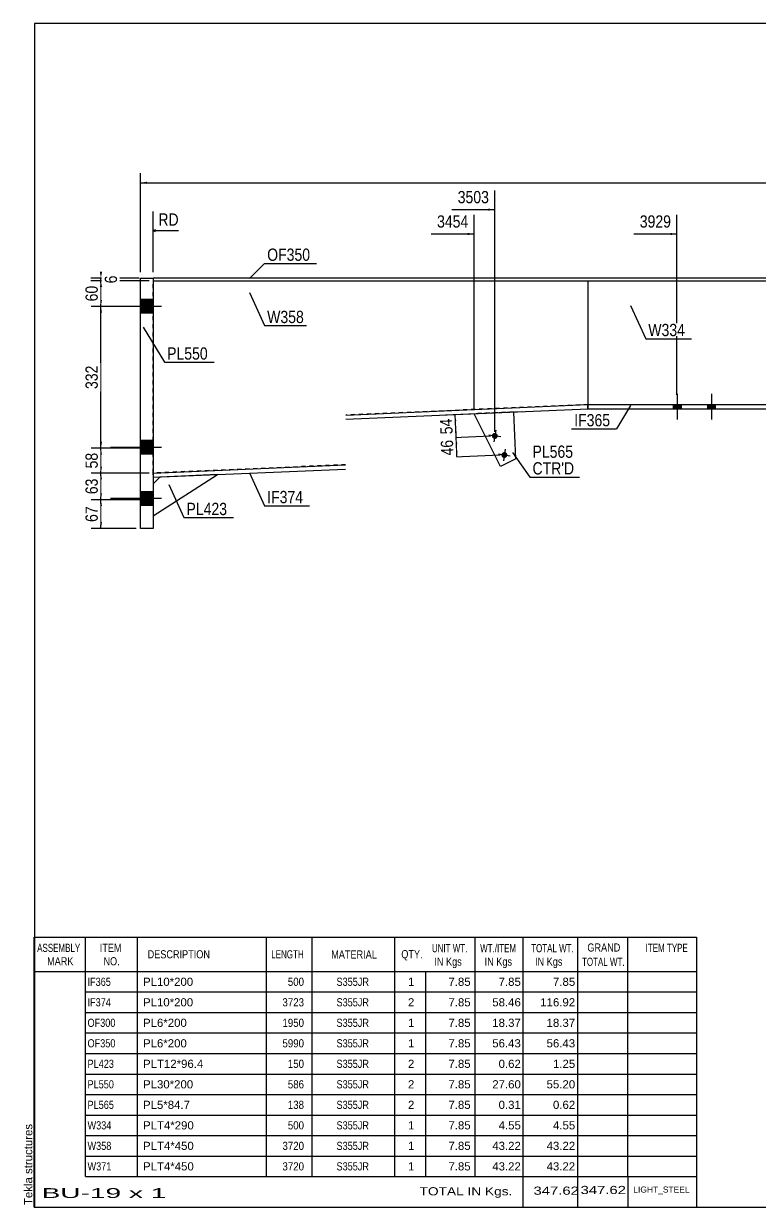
# Model space of a CAD drawing. Header units: millimetres. Extents: x -30 to 372, y -194 to 83.
# Drawn here: x -30.3 to 142, y -194.4 to 82.7 of the extents above; entities that cross this region are included whole.
import ezdxf

# ---------------------------------------------------------------- set-up
doc = ezdxf.new("R2010")
doc.units = ezdxf.units.MM
doc.linetypes.add('DXK_LINE_DOT1', pattern=[1.8814, 0.9407, -0.9407])
doc.styles.add('Arial', font='ARIAL.TTF', dxfattribs={"height": 0.2})
doc.styles.add('Arial Narrow', font='ARIALN.TTF', dxfattribs={"height": 0.2})

# ---------------------------------------------------------------- blocks, each defined once
blk = doc.blocks.new('Unknown-627318015-1211')
at = {"color": 5, "linetype": 'Continuous'}
for p, q in [((372.18, 82.67), (-27.82, 82.67)), ((-27.82, 82.67), (-27.82, -194.33)), ((372.18, -194.33), (372.18, 82.67)), ((-27.82, -194.33), (372.18, -194.33))]:
    blk.add_line(p, q, dxfattribs=at)
at = {"color": 174, "linetype": 'Continuous', "style": 'Arial'}
blk.add_text('Tekla structures', height=1.9102, rotation=90, dxfattribs=at).set_placement((-28.32, -193.83))
blk = doc.blocks.new('Part-627318015-1492 - 1232')
at = {"color": 2, "linetype": 'Continuous'}
for p, q in [((45.09, -8.93), (101.66, -6.5)), ((45.09, -9.93), (101.71, -7.5)), ((101.71, -7.5), (101.66, -6.5)), ((0, -22.5), (44.99, -20.57)), ((0.04, -23.5), (44.99, -21.57)), ((0.04, -23.5), (0, -22.5))]:
    blk.add_line(p, q, dxfattribs=at)
blk = doc.blocks.new('Bolt-627318015-1236 - 1232')
at = {"linetype": 'Continuous'}
blk.add_hatch(color=3, dxfattribs=at).paths.add_polyline_path([(82.84, -18.41, -1), (81.46, -18.19, -1)])
at = {"color": 3, "linetype": 'Continuous'}
for p, q in [((83.53, -18.52), (80.77, -18.08)), ((82.37, -16.92), (81.93, -19.68))]:
    blk.add_line(p, q, dxfattribs=at)
blk = doc.blocks.new('Bolt-627318015-1237 - 1232')
at = {"linetype": 'Continuous'}
blk.add_hatch(color=3, dxfattribs=at).paths.add_polyline_path([(80.6, -13.94, -1), (79.22, -13.72, -1)])
at = {"color": 3, "linetype": 'Continuous'}
for p, q in [((81.3, -14.05), (78.53, -13.61)), ((80.13, -12.44), (79.69, -15.21))]:
    blk.add_line(p, q, dxfattribs=at)
blk = doc.blocks.new('Bolt-627318015-1240 - 1232')
at = {"linetype": 'Continuous'}
for points in [[(-3, 18.1), (-3, 14.9), (0, 14.9), (0, 18.1)], [(-3, 18.1), (-3, 14.9), (0, 14.9), (0, 18.1)], [(-3, -14.9), (-3, -18.1), (0, -18.1), (0, -14.9)], [(-3, -14.9), (-3, -18.1), (0, -18.1), (0, -14.9)], [(-3, -26.9), (-3, -30.1), (0, -30.1), (0, -26.9)], [(-3, -26.9), (-3, -30.1), (0, -30.1), (0, -26.9)]]:
    blk.add_hatch(color=3, dxfattribs=at).paths.add_polyline_path(points)
at = {"color": 3, "linetype": 'Continuous'}
for p, q in [((0, 18.1), (-3, 18.1)), ((0, 18.1), (-3, 18.1)), ((1.9, 16.5), (-10, 16.5)), ((1.9, 16.5), (-10, 16.5)), ((0, 14.9), (-3, 14.9)), ((0, 14.9), (-3, 14.9)), ((1.9, -16.5), (-10, -16.5)), ((1.9, -16.5), (-10, -16.5)), ((0, -14.9), (-3, -14.9)), ((0, -14.9), (-3, -14.9)), ((0, -18.1), (-3, -18.1)), ((0, -18.1), (-3, -18.1)), ((0, -26.9), (-3, -26.9)), ((0, -26.9), (-3, -26.9)), ((1.9, -28.5), (-10, -28.5)), ((1.9, -28.5), (-10, -28.5)), ((0, -30.1), (-3, -30.1)), ((0, -30.1), (-3, -30.1))]:
    blk.add_line(p, q, dxfattribs=at)
blk = doc.blocks.new('Bolt-627318015-1315 - 1232')
at = {"linetype": 'Continuous'}
for points in [[(123.56, -6.5), (121.76, -6.5), (121.76, -7.5), (123.56, -7.5)], [(123.56, -6.5), (121.76, -6.5), (121.76, -7.5), (123.56, -7.5)], [(131.56, -6.5), (129.76, -6.5), (129.76, -7.5), (131.56, -7.5)], [(131.56, -6.5), (129.76, -6.5), (129.76, -7.5), (131.56, -7.5)]]:
    blk.add_hatch(color=3, dxfattribs=at).paths.add_polyline_path(points)
at = {"color": 3, "linetype": 'Continuous'}
for p, q in [((122.66, -9.96), (122.66, -3.96)), ((122.66, -9.96), (122.66, -3.96)), ((130.66, -9.96), (130.66, -3.96)), ((130.66, -9.96), (130.66, -3.96)), ((121.76, -7.5), (121.76, -6.5)), ((121.76, -7.5), (121.76, -6.5)), ((123.56, -7.5), (123.56, -6.5)), ((123.56, -7.5), (123.56, -6.5)), ((129.76, -7.5), (129.76, -6.5)), ((129.76, -7.5), (129.76, -6.5)), ((131.56, -7.5), (131.56, -6.5)), ((131.56, -7.5), (131.56, -6.5))]:
    blk.add_line(p, q, dxfattribs=at)
blk = doc.blocks.new('Part-627318015-1331 - 1232')
at = {"color": 7, "linetype": 'DXK_LINE_DOT1'}
for p, q in [((0, -22.5), (0, 22.5)), ((0, 22.5), (44.99, 22.5)), ((45.09, 22.5), (101.66, 22.5)), ((101.66, -6.5), (45.09, -8.93)), ((44.99, -20.57), (0, -22.5))]:
    blk.add_line(p, q, dxfattribs=at)
at = {"color": 2, "linetype": 'Continuous'}
blk.add_line((101.66, 22.5), (101.66, -6.5), dxfattribs=at)
blk = doc.blocks.new('Part-627318015-1384 - 1232')
at = {"color": 7, "linetype": 'DXK_LINE_DOT1'}
blk.add_line((84.36, -8.25), (75.09, -8.64), dxfattribs=at)
at = {"color": 2, "linetype": 'Continuous'}
for p, q in [((84.83, -19.19), (84.36, -8.25)), ((81.26, -20.98), (75.09, -8.64)), ((84.83, -19.19), (81.26, -20.98))]:
    blk.add_line(p, q, dxfattribs=at)
blk = doc.blocks.new('Part-627318015-1411 - 1232')
at = {"color": 2, "linetype": 'Continuous'}
for p, q in [((0, -32.5), (14.99, -22.86)), ((1.5, -23.44), (0, -25)), ((14.99, -22.86), (1.5, -23.44))]:
    blk.add_line(p, q, dxfattribs=at)
at = {"color": 7, "linetype": 'DXK_LINE_DOT1'}
blk.add_line((0, -25), (0, -32.5), dxfattribs=at)
blk = doc.blocks.new('Part-627318015-1433 - 1232')
at = {"color": 2, "linetype": 'Continuous'}
for p, q in [((-3, 23.1), (0, 23.1)), ((-3, -35.5), (-3, 23.1)), ((0, 23.1), (0, -35.5)), ((0, -35.5), (-3, -35.5))]:
    blk.add_line(p, q, dxfattribs=at)
blk = doc.blocks.new('Part-627318015-1487 - 1232')
at = {"color": 2, "linetype": 'Continuous'}
for p, q in [((101.66, -6.5), (101.66, -7.5)), ((101.66, -6.5), (151.66, -6.5)), ((101.66, -7.5), (151.66, -7.5)), ((151.66, -6.5), (151.66, -7.5))]:
    blk.add_line(p, q, dxfattribs=at)
blk = doc.blocks.new('Part-627318015-1580 - 1232')
at = {"color": 2, "linetype": 'Continuous'}
for p, q in [((101.66, 22.5), (101.66, -6.5)), ((151.66, 22.5), (151.66, -6.5))]:
    blk.add_line(p, q, dxfattribs=at)
at = {"color": 7, "linetype": 'DXK_LINE_DOT1'}
for p, q in [((101.66, 22.5), (151.66, 22.5)), ((101.66, -6.5), (151.66, -6.5))]:
    blk.add_line(p, q, dxfattribs=at)
blk = doc.blocks.new('Part-627318015-1585 - 1232')
at = {"color": 2, "linetype": 'Continuous'}
for p, q in [((0, 23.1), (0, 22.5)), ((44.99, 23.1), (0, 23.1)), ((0, 22.5), (44.99, 22.5)), ((208.24, 23.1), (45.09, 23.1)), ((45.09, 22.5), (208.24, 22.5)), ((238.34, 23.1), (208.34, 23.1)), ((208.34, 22.5), (238.34, 22.5)), ((238.34, 22.5), (238.34, 23.1))]:
    blk.add_line(p, q, dxfattribs=at)
blk = doc.blocks.new('StraightDimension-627318015-2701 - 1232')
at = {"linetype": 'Continuous'}
blk.add_hatch(color=7, dxfattribs=at).paths.add_polyline_path([(121.02, 33.69), (122.52, 33.44), (121.02, 33.19)])
at = {"color": 7, "linetype": 'Continuous'}
for p, q in [((122.52, -4.23), (122.52, 37.94)), ((112.46, 33.44), (122.52, 33.44))]:
    blk.add_line(p, q, dxfattribs=at)
at = {"color": 0}
blk.add_wipeout([(121.74, 34.34), (121.74, 38.54), (113.23, 38.54), (113.23, 34.34)], dxfattribs=at)
at = {"color": 3, "style": 'Arial Narrow'}
blk.add_text('3929', height=2.863, dxfattribs=at).set_placement((113.83, 34.94))
blk = doc.blocks.new('StraightDimension-627318015-2703 - 1232')
at = {"linetype": 'Continuous'}
blk.add_hatch(color=7, dxfattribs=at).paths.add_polyline_path([(73.59, 33.69), (75.09, 33.44), (73.59, 33.19)])
at = {"color": 7, "linetype": 'Continuous'}
for p, q in [((75.09, -7.64), (75.09, 37.94)), ((65.02, 33.44), (75.09, 33.44))]:
    blk.add_line(p, q, dxfattribs=at)
at = {"color": 0, "linetype": 'Continuous'}
blk.add_wipeout([(6.53, 34.79), (6.53, 38.99), (0.59, 38.99), (0.59, 34.79)], dxfattribs=at)
at = {"color": 7, "linetype": 'Continuous'}
for p, q in [((0, 24.5), (0, 38.69)), ((0.5, 34.44), (0, 34.19)), ((0.5, 33.94), (0, 34.19)), ((5.93, 34.19), (0, 34.19))]:
    blk.add_line(p, q, dxfattribs=at)
at = {"color": 3, "linetype": 'Continuous', "style": 'Arial Narrow'}
blk.add_text('RD', height=2.863, dxfattribs=at).set_placement((1.19, 35.39))
at = {"color": 0}
blk.add_wipeout([(74.31, 34.34), (74.31, 38.54), (65.8, 38.54), (65.8, 34.34)], dxfattribs=at)
at = {"color": 3, "style": 'Arial Narrow'}
blk.add_text('3454', height=2.863, dxfattribs=at).set_placement((66.4, 34.94))
blk = doc.blocks.new('StraightDimension-627318015-3357 - 1232')
at = {"linetype": 'Continuous'}
for points in [[(-12.5, -18.2), (-12.25, -16.7), (-12, -18.2)], [(-12, -21), (-12.25, -22.5), (-12.5, -21)]]:
    blk.add_hatch(color=7, dxfattribs=at).paths.add_polyline_path(points)
at = {"color": 7, "linetype": 'Continuous'}
for p, q in [((-1, -16.7), (-14.5, -16.7)), ((-12.25, -22.5), (-12.25, -16.7)), ((-1, -22.5), (-14.5, -22.5))]:
    blk.add_line(p, q, dxfattribs=at)
at = {"color": 0}
blk.add_wipeout([(-12.4, -17.17), (-16.6, -17.17), (-16.6, -22.03), (-12.4, -22.03)], dxfattribs=at)
at = {"color": 3, "style": 'Arial Narrow'}
blk.add_text('58', height=2.863, rotation=90.0002, dxfattribs=at).set_placement((-13, -21.43))
blk = doc.blocks.new('StraightDimension-627318015-1907 - 1232')
at = {"linetype": 'Continuous'}
for points in [[(70.42, -10.35), (70.6, -8.84), (70.92, -10.32)], [(71.02, -12.71), (70.83, -14.22), (70.52, -12.73)]]:
    blk.add_hatch(color=7, dxfattribs=at).paths.add_polyline_path(points)
at = {"color": 7, "linetype": 'Continuous'}
for p, q in [((86.33, -8.16), (68.35, -8.93)), ((70.83, -14.22), (70.6, -8.84)), ((78.91, -13.87), (68.58, -14.31))]:
    blk.add_line(p, q, dxfattribs=at)
at = {"color": 0}
blk.add_wipeout([(70.46, -9.11), (66.27, -9.29), (66.48, -14.14), (70.67, -13.96)], dxfattribs=at)
at = {"color": 3, "style": 'Arial Narrow'}
blk.add_text('54', height=2.863, rotation=92.4582, dxfattribs=at).set_placement((70.05, -13.39))
blk = doc.blocks.new('StraightDimension-627318015-1842 - 1232')
at = {"linetype": 'Continuous'}
for points in [[(-1.5, 45.17), (-3, 45.42), (-1.5, 45.67)], [(345.04, 45.67), (346.54, 45.42), (345.04, 45.17)]]:
    blk.add_hatch(color=7, dxfattribs=at).paths.add_polyline_path(points)
at = {"color": 7, "linetype": 'Continuous'}
for p, q in [((-3, 24.5), (-3, 47.67)), ((346.54, 24.5), (346.54, 47.67)), ((-3, 45.42), (346.54, 45.42))]:
    blk.add_line(p, q, dxfattribs=at)
at = {"color": 0}
blk.add_wipeout([(176.02, 45.57), (176.02, 49.77), (167.51, 49.77), (167.51, 45.57)], dxfattribs=at)
at = {"color": 3, "style": 'Arial Narrow'}
blk.add_text('7970', height=2.863, dxfattribs=at).set_placement((168.11, 46.17))
blk = doc.blocks.new('StraightDimension-627318015-3355 - 1232')
at = {"linetype": 'Continuous'}
for points in [[(-12.5, 21), (-12.25, 22.5), (-12, 21)], [(-12, 18), (-12.25, 16.5), (-12.5, 18)]]:
    blk.add_hatch(color=7, dxfattribs=at).paths.add_polyline_path(points)
at = {"color": 7, "linetype": 'Continuous'}
for p, q in [((-1, 22.5), (-14.5, 22.5)), ((-12.25, 16.5), (-12.25, 22.5)), ((-1, 16.5), (-14.5, 16.5))]:
    blk.add_line(p, q, dxfattribs=at)
at = {"color": 0}
blk.add_wipeout([(-12.4, 21.93), (-16.6, 21.93), (-16.6, 17.07), (-12.4, 17.07)], dxfattribs=at)
at = {"color": 3, "style": 'Arial Narrow'}
blk.add_text('60', height=2.863, rotation=90.0002, dxfattribs=at).set_placement((-13, 17.67))
blk = doc.blocks.new('StraightDimension-627318015-2702 - 1232')
at = {"linetype": 'Continuous'}
blk.add_hatch(color=7, dxfattribs=at).paths.add_polyline_path([(78.41, 39.39), (79.91, 39.14), (78.41, 38.89)])
at = {"color": 7, "linetype": 'Continuous'}
for p, q in [((79.91, -12.83), (79.91, 43.64)), ((69.85, 39.14), (79.91, 39.14))]:
    blk.add_line(p, q, dxfattribs=at)
at = {"color": 0}
blk.add_wipeout([(79.14, 40.04), (79.14, 44.24), (70.63, 44.24), (70.63, 40.04)], dxfattribs=at)
at = {"color": 3, "style": 'Arial Narrow'}
blk.add_text('3503', height=2.863, dxfattribs=at).set_placement((71.23, 40.64))
blk = doc.blocks.new('StraightDimension-627318015-3356 - 1232')
at = {"linetype": 'Continuous'}
for points in [[(-12.5, 15), (-12.25, 16.5), (-12, 15)], [(-12, -15.2), (-12.25, -16.7), (-12.5, -15.2)]]:
    blk.add_hatch(color=7, dxfattribs=at).paths.add_polyline_path(points)
at = {"color": 7, "linetype": 'Continuous'}
for p, q in [((-1, 16.5), (-14.5, 16.5)), ((-12.25, -16.7), (-12.25, 16.5)), ((-1, -16.7), (-14.5, -16.7))]:
    blk.add_line(p, q, dxfattribs=at)
at = {"color": 0}
blk.add_wipeout([(-12.4, 3.24), (-16.6, 3.24), (-16.6, -3.44), (-12.4, -3.44)], dxfattribs=at)
at = {"color": 3, "style": 'Arial Narrow'}
blk.add_text('332', height=2.863, rotation=90.0002, dxfattribs=at).set_placement((-13, -2.84))
blk = doc.blocks.new('StraightDimension-627318015-1932 - 1232')
at = {"linetype": 'Continuous'}
for points in [[(70.65, -15.73), (70.83, -14.22), (71.15, -15.71)], [(71.21, -17.27), (71.03, -18.78), (70.71, -17.29)]]:
    blk.add_hatch(color=7, dxfattribs=at).paths.add_polyline_path(points)
at = {"color": 7, "linetype": 'Continuous'}
for p, q in [((78.91, -13.87), (68.58, -14.31)), ((71.03, -18.78), (70.83, -14.22)), ((81.15, -18.34), (68.78, -18.87))]:
    blk.add_line(p, q, dxfattribs=at)
at = {"color": 0}
blk.add_wipeout([(70.68, -14.08), (66.48, -14.26), (66.69, -19.11), (70.88, -18.93)], dxfattribs=at)
at = {"color": 3, "style": 'Arial Narrow'}
blk.add_text('46', height=2.863, rotation=92.4582, dxfattribs=at).set_placement((70.26, -18.36))
blk = doc.blocks.new('StraightDimension-627318015-3354 - 1232')
at = {"linetype": 'Continuous'}
for points in [[(-12, 24.6), (-12.25, 23.1), (-12.5, 24.6)], [(-12.5, 21), (-12.25, 22.5), (-12, 21)]]:
    blk.add_hatch(color=7, dxfattribs=at).paths.add_polyline_path(points)
at = {"color": 7, "linetype": 'Continuous'}
for p, q in [((-3.32, 23.1), (-14.65, 23.1)), ((-1, 22.5), (-14.65, 22.5)), ((-12.25, 22.5), (-12.25, 23.1))]:
    blk.add_line(p, q, dxfattribs=at)
at = {"color": 0}
blk.add_wipeout([(-7.9, 24.31), (-12.1, 24.31), (-12.1, 21.29), (-7.9, 21.29)], dxfattribs=at)
at = {"color": 3, "style": 'Arial Narrow'}
blk.add_text('6', height=2.86, rotation=90.0002, dxfattribs=at).set_placement((-8.5, 21.89))
blk = doc.blocks.new('StraightDimension-627318015-3358 - 1232')
at = {"linetype": 'Continuous'}
for points in [[(-12.5, -24), (-12.25, -22.5), (-12, -24)], [(-12, -27.26), (-12.25, -28.76), (-12.5, -27.26)]]:
    blk.add_hatch(color=7, dxfattribs=at).paths.add_polyline_path(points)
at = {"color": 7, "linetype": 'Continuous'}
for p, q in [((-1, -22.5), (-14.5, -22.5)), ((-12.25, -28.76), (-12.25, -22.5)), ((-1, -28.76), (-14.5, -28.76))]:
    blk.add_line(p, q, dxfattribs=at)
at = {"color": 0}
blk.add_wipeout([(-12.4, -23.2), (-16.6, -23.2), (-16.6, -28.06), (-12.4, -28.06)], dxfattribs=at)
at = {"color": 3, "style": 'Arial Narrow'}
blk.add_text('63', height=2.863, rotation=90.0002, dxfattribs=at).set_placement((-13, -27.46))
blk = doc.blocks.new('StraightDimension-627318015-3359 - 1232')
at = {"linetype": 'Continuous'}
for points in [[(-12.5, -30.26), (-12.25, -28.76), (-12, -30.26)], [(-12, -34), (-12.25, -35.5), (-12.5, -34)]]:
    blk.add_hatch(color=7, dxfattribs=at).paths.add_polyline_path(points)
at = {"color": 7, "linetype": 'Continuous'}
for p, q in [((-1, -28.76), (-14.5, -28.76)), ((-12.25, -35.5), (-12.25, -28.76)), ((-4, -35.5), (-14.5, -35.5))]:
    blk.add_line(p, q, dxfattribs=at)
at = {"color": 0}
blk.add_wipeout([(-12.4, -29.7), (-16.6, -29.7), (-16.6, -34.56), (-12.4, -34.56)], dxfattribs=at)
at = {"color": 3, "style": 'Arial Narrow'}
blk.add_text('67', height=2.863, rotation=90.0002, dxfattribs=at).set_placement((-13, -33.96))
blk = doc.blocks.new('CBS_BOM-627318015-3421')
at = {"color": 7, "linetype": 'Continuous'}
for p, q in [((-27.85, -139.16), (-27.85, -131.16)), ((-27.85, -131.17), (127.07, -131.17)), ((-15.85, -139.16), (-15.85, -131.16)), ((-3.66, -139.16), (-3.66, -131.16)), ((26.51, -139.16), (26.51, -131.16)), ((37.19, -139.16), (37.19, -131.16)), ((56.5, -139.16), (56.5, -131.16)), ((75.3, -139.16), (75.3, -131.16)), ((86.52, -139.16), (86.52, -131.16)), ((99.3, -139.16), (99.3, -131.16)), ((111.05, -139.16), (111.05, -131.16)), ((127.07, -131.17), (127.07, -139.16)), ((-27.85, -139.16), (127.07, -139.16)), ((-27.85, -143.96), (-27.85, -139.16)), ((-15.85, -143.96), (-15.85, -139.16)), ((-3.66, -143.96), (-3.66, -139.16)), ((26.51, -143.96), (26.51, -139.16)), ((37.19, -143.96), (37.19, -139.16)), ((56.5, -143.96), (56.5, -139.16)), ((63.77, -143.96), (63.77, -139.16)), ((75.3, -143.96), (75.3, -139.16)), ((86.52, -143.96), (86.52, -139.16)), ((99.3, -143.96), (99.3, -139.16)), ((111.07, -143.96), (111.07, -139.16)), ((127.07, -139.17), (127.07, -143.96)), ((-27.85, -148.76), (-27.85, -143.96)), ((-15.85, -143.96), (127.07, -143.96)), ((-15.85, -148.76), (-15.85, -143.96)), ((-3.66, -148.76), (-3.66, -143.96)), ((26.51, -148.76), (26.51, -143.96)), ((37.19, -148.76), (37.19, -143.96)), ((56.5, -148.76), (56.5, -143.96)), ((63.77, -148.76), (63.77, -143.96)), ((75.3, -148.76), (75.3, -143.96)), ((86.52, -148.76), (86.52, -143.96)), ((99.3, -148.76), (99.3, -143.96)), ((111.07, -148.76), (111.07, -143.96)), ((127.07, -143.97), (127.07, -148.76)), ((-27.85, -153.56), (-27.85, -148.76)), ((-15.85, -148.76), (127.07, -148.76)), ((-15.85, -153.56), (-15.85, -148.76)), ((-3.66, -153.56), (-3.66, -148.76)), ((26.51, -153.56), (26.51, -148.76)), ((37.19, -153.56), (37.19, -148.76)), ((56.5, -153.56), (56.5, -148.76)), ((63.77, -153.56), (63.77, -148.76)), ((75.3, -153.56), (75.3, -148.76)), ((86.52, -153.56), (86.52, -148.76)), ((99.3, -153.56), (99.3, -148.76)), ((111.07, -153.56), (111.07, -148.76)), ((127.07, -148.77), (127.07, -153.56)), ((-27.85, -158.36), (-27.85, -153.56)), ((-15.85, -153.56), (127.07, -153.56)), ((-15.85, -158.36), (-15.85, -153.56)), ((-3.66, -158.36), (-3.66, -153.56)), ((26.51, -158.36), (26.51, -153.56)), ((37.19, -158.36), (37.19, -153.56)), ((56.5, -158.36), (56.5, -153.56)), ((63.77, -158.36), (63.77, -153.56)), ((75.3, -158.36), (75.3, -153.56)), ((86.52, -158.36), (86.52, -153.56)), ((99.3, -158.36), (99.3, -153.56)), ((111.07, -158.36), (111.07, -153.56)), ((127.07, -153.57), (127.07, -158.36)), ((-27.85, -163.16), (-27.85, -158.36)), ((-15.85, -158.36), (127.07, -158.36)), ((-15.85, -163.16), (-15.85, -158.36)), ((-3.66, -163.16), (-3.66, -158.36)), ((26.51, -163.16), (26.51, -158.36)), ((37.19, -163.16), (37.19, -158.36)), ((56.5, -163.16), (56.5, -158.36)), ((63.77, -163.16), (63.77, -158.36)), ((75.3, -163.16), (75.3, -158.36)), ((86.52, -163.16), (86.52, -158.36)), ((99.3, -163.16), (99.3, -158.36)), ((111.07, -163.16), (111.07, -158.36)), ((127.07, -158.37), (127.07, -163.16)), ((-27.85, -167.96), (-27.85, -163.16)), ((-15.85, -163.16), (127.07, -163.16)), ((-15.85, -167.96), (-15.85, -163.16)), ((-3.66, -167.96), (-3.66, -163.16)), ((26.51, -167.96), (26.51, -163.16)), ((37.19, -167.96), (37.19, -163.16)), ((56.5, -167.96), (56.5, -163.16)), ((63.77, -167.96), (63.77, -163.16)), ((75.3, -167.96), (75.3, -163.16)), ((86.52, -167.96), (86.52, -163.16)), ((99.3, -167.96), (99.3, -163.16)), ((111.07, -167.96), (111.07, -163.16)), ((127.07, -163.17), (127.07, -167.96)), ((-27.85, -172.76), (-27.85, -167.96)), ((-15.85, -167.96), (127.07, -167.96)), ((-15.85, -172.76), (-15.85, -167.96)), ((-3.66, -172.76), (-3.66, -167.96)), ((26.51, -172.76), (26.51, -167.96)), ((37.19, -172.76), (37.19, -167.96)), ((56.5, -172.76), (56.5, -167.96)), ((63.77, -172.76), (63.77, -167.96)), ((75.3, -172.76), (75.3, -167.96)), ((86.52, -172.76), (86.52, -167.96)), ((99.3, -172.76), (99.3, -167.96)), ((111.07, -172.76), (111.07, -167.96)), ((127.07, -167.97), (127.07, -172.76)), ((-27.85, -177.56), (-27.85, -172.76)), ((-15.85, -172.76), (127.07, -172.76)), ((-15.85, -177.56), (-15.85, -172.76)), ((-3.66, -177.56), (-3.66, -172.76)), ((26.51, -177.56), (26.51, -172.76)), ((37.19, -177.56), (37.19, -172.76)), ((56.5, -177.56), (56.5, -172.76)), ((63.77, -177.56), (63.77, -172.76)), ((75.3, -177.56), (75.3, -172.76)), ((86.52, -177.56), (86.52, -172.76)), ((99.3, -177.56), (99.3, -172.76)), ((111.07, -177.56), (111.07, -172.76)), ((127.07, -172.77), (127.07, -177.56)), ((-27.85, -182.36), (-27.85, -177.56)), ((-15.85, -177.56), (127.07, -177.56)), ((-15.85, -182.36), (-15.85, -177.56)), ((-3.66, -182.36), (-3.66, -177.56)), ((26.51, -182.36), (26.51, -177.56)), ((37.19, -182.36), (37.19, -177.56)), ((56.5, -182.36), (56.5, -177.56)), ((63.77, -182.36), (63.77, -177.56)), ((75.3, -182.36), (75.3, -177.56)), ((86.52, -182.36), (86.52, -177.56)), ((99.3, -182.36), (99.3, -177.56)), ((111.07, -182.36), (111.07, -177.56)), ((127.07, -177.57), (127.07, -182.36)), ((-27.85, -187.16), (-27.85, -182.36)), ((-15.85, -182.36), (127.07, -182.36)), ((-15.85, -187.16), (-15.85, -182.36)), ((-3.66, -187.16), (-3.66, -182.36)), ((26.51, -187.16), (26.51, -182.36)), ((37.19, -187.16), (37.19, -182.36)), ((56.5, -187.16), (56.5, -182.36)), ((63.77, -187.16), (63.77, -182.36)), ((75.3, -187.16), (75.3, -182.36)), ((86.52, -187.16), (86.52, -182.36)), ((99.3, -187.16), (99.3, -182.36)), ((111.07, -187.16), (111.07, -182.36)), ((127.07, -182.37), (127.07, -187.16)), ((-27.85, -194.36), (-27.85, -187.18)), ((-15.85, -187.16), (127.07, -187.16)), ((86.52, -194.36), (86.52, -187.18)), ((99.3, -194.36), (99.3, -187.18)), ((111.11, -194.36), (111.11, -187.18)), ((127.07, -187.17), (127.07, -194.36)), ((-27.85, -194.36), (127.07, -194.36))]:
    blk.add_line(p, q, dxfattribs=at)
at = {"color": 3, "linetype": 'Continuous', "style": 'Arial'}
for s, height, width, p in [('ASSEMBLY', 1.91, 0.7, (-27.17, -134.59)), ('ITEM', 1.91, 0.8, (-12.52, -134.59)), ('UNIT WT.', 1.91, 0.7, (65.19, -134.67)), ('WT./ITEM', 1.91, 0.7, (76.49, -134.67)), ('TOTAL WT.', 1.91, 0.7, (88.42, -134.67)), ('GRAND', 1.91, 0.8, (101.57, -134.51)), ('ITEM TYPE', 1.91, 0.7, (115.21, -134.59)), ('DESCRIPTION', 1.9102, 0.8, (-1.33, -136.1)), ('LENGTH', 1.91, 0.7, (27.61, -136.1)), ('MATERIAL', 1.91, 0.8, (41.63, -136.14)), ('QTY.', 1.91, 0.8, (58.03, -136.07)), ('MARK', 1.91, 0.8, (-24.85, -137.73)), ('NO.', 1.91, 0.8, (-11.66, -137.73)), ('IN Kgs', 1.91, 0.8, (65.77, -137.81)), ('IN Kgs', 1.91, 0.8, (77.53, -137.81)), ('IN Kgs', 1.91, 0.8, (89.32, -137.81)), ('TOTAL WT.', 1.91, 0.7, (100.32, -137.85))]:
    blk.add_text(s, height=height, dxfattribs=dict(at, width=width)).set_placement(p)
at = {"color": 7, "linetype": 'Continuous', "style": 'Arial'}
for s, width, p in [('IF365', 0.8, (-15.39, -142.53)), ('500', 0.85, (31.48, -142.53)), ('S355JR', 0.8, (42.87, -142.53)), ('IF374', 0.8, (-15.39, -147.33)), ('3723', 0.85, (30.22, -147.33)), ('S355JR', 0.8, (42.87, -147.33)), ('OF300', 0.8, (-15.39, -152.13)), ('1950', 0.85, (30.22, -152.13)), ('S355JR', 0.8, (42.87, -152.13)), ('OF350', 0.8, (-15.39, -156.93)), ('5990', 0.85, (30.22, -156.93)), ('S355JR', 0.8, (42.87, -156.93)), ('PL423', 0.8, (-15.39, -161.73)), ('150', 0.85, (31.48, -161.73)), ('S355JR', 0.8, (42.87, -161.73)), ('PL550', 0.8, (-15.39, -166.53)), ('586', 0.85, (31.48, -166.53)), ('S355JR', 0.8, (42.87, -166.53)), ('PL565', 0.8, (-15.39, -171.33)), ('138', 0.85, (31.48, -171.33)), ('S355JR', 0.8, (42.87, -171.33)), ('W334', 0.8, (-15.39, -176.13)), ('500', 0.85, (31.48, -176.13)), ('S355JR', 0.8, (42.87, -176.13)), ('W358', 0.8, (-15.39, -180.93)), ('3720', 0.85, (30.22, -180.93)), ('S355JR', 0.8, (42.87, -180.93)), ('W371', 0.8, (-15.39, -185.73)), ('3720', 0.85, (30.22, -185.73)), ('S355JR', 0.8, (42.87, -185.73))]:
    blk.add_text(s, height=1.91, dxfattribs=dict(at, width=width)).set_placement(p)
for s, p in [('PL10*200', (-2.4, -142.53)), ('1', (59.59, -142.53)), ('7.85', (69.06, -142.53)), ('7.85', (80.8, -142.53)), ('7.85', (93.52, -142.53)), ('PL10*200', (-2.4, -147.33)), ('2', (59.59, -147.33)), ('7.85', (69.06, -147.33)), ('58.46', (79.32, -147.33)), ('116.92', (90.55, -147.33)), ('PL6*200', (-2.4, -152.13)), ('1', (59.59, -152.13)), ('7.85', (69.06, -152.13)), ('18.37', (79.32, -152.13)), ('18.37', (92.03, -152.13)), ('PL6*200', (-2.4, -156.93)), ('1', (59.59, -156.93)), ('7.85', (69.06, -156.93)), ('56.43', (79.32, -156.93)), ('56.43', (92.03, -156.93)), ('PLT12*96.4', (-2.4, -161.73)), ('2', (59.59, -161.73)), ('7.85', (69.06, -161.73)), ('0.62', (80.8, -161.73)), ('1.25', (93.52, -161.73)), ('PL30*200', (-2.4, -166.53)), ('2', (59.59, -166.53)), ('7.85', (69.06, -166.53)), ('27.60', (79.32, -166.53)), ('55.20', (92.03, -166.53)), ('PL5*84.7', (-2.4, -171.33)), ('2', (59.59, -171.33)), ('7.85', (69.06, -171.33)), ('0.31', (80.8, -171.33)), ('0.62', (93.52, -171.33)), ('PLT4*290', (-2.4, -176.13)), ('1', (59.59, -176.13)), ('7.85', (69.06, -176.13)), ('4.55', (80.8, -176.13)), ('4.55', (93.52, -176.13)), ('PLT4*450', (-2.4, -180.93)), ('1', (59.59, -180.93)), ('7.85', (69.06, -180.93)), ('43.22', (79.32, -180.93)), ('43.22', (92.03, -180.93)), ('PLT4*450', (-2.4, -185.73)), ('1', (59.59, -185.73)), ('7.85', (69.06, -185.73)), ('43.22', (79.32, -185.73)), ('43.22', (92.03, -185.73))]:
    blk.add_text(s, height=1.91, dxfattribs=at).set_placement(p)
at = {"color": 6, "linetype": 'Continuous', "style": 'Arial'}
for s, height, width, p in [('BU-19 x 1', 2.292, 2.05, (-26.13, -192.17)), ('TOTAL IN Kgs.', 1.9102, 1.2, (62.31, -191.57)), ('347.62', 1.91, 1.3, (88.97, -191.42)), ('347.62', 1.91, 1.3, (99.98, -191.26))]:
    blk.add_text(s, height=height, dxfattribs=dict(at, width=width)).set_placement(p)
blk.add_text('LIGHT_STEEL', height=1.4135, dxfattribs=at).set_placement((112.32, -190.91))
blk = doc.blocks.new('Mark-627318015-1327 - 1232')
at = {"color": 0}
blk.add_wipeout([(35.24, 12.6), (35.24, 15.6), (26.65, 15.6), (26.65, 12.6)], dxfattribs=at)
blk.add_wipeout([(35.24, 12.6), (35.24, 15.6), (26.65, 15.6), (26.65, 12.6)], dxfattribs=at)
at = {"color": 7, "linetype": 'Continuous'}
for p, q in [((22.52, 19.74), (26.05, 12)), ((26.05, 12), (35.84, 12))]:
    blk.add_line(p, q, dxfattribs=at)
at = {"color": 3, "style": 'Arial Narrow'}
blk.add_text('W358', height=2.863, dxfattribs=at).set_placement((26.65, 12.6))
blk = doc.blocks.new('Mark-627318015-1380 - 1232')
at = {"color": 0}
blk.add_wipeout([(98.24, -18.94), (98.24, -15.94), (88.73, -15.94), (88.73, -18.94)], dxfattribs=at)
blk.add_wipeout([(98.24, -18.94), (98.24, -15.94), (88.73, -15.94), (88.73, -18.94)], dxfattribs=at)
blk.add_wipeout([(98.49, -22.84), (98.49, -19.84), (88.73, -19.84), (88.73, -22.84)], dxfattribs=at)
blk.add_wipeout([(98.49, -22.84), (98.49, -19.84), (88.73, -19.84), (88.73, -22.84)], dxfattribs=at)
at = {"color": 7, "linetype": 'Continuous'}
for p, q in [((84.05, -17.67), (88.13, -23.44)), ((88.13, -23.44), (99.74, -23.44))]:
    blk.add_line(p, q, dxfattribs=at)
at = {"color": 3, "style": 'Arial Narrow'}
blk.add_text('PL565', height=2.863, dxfattribs=at).set_placement((88.73, -18.94))
at = {"color": 1, "style": 'Arial Narrow'}
blk.add_text("CTR'D", height=2.863, dxfattribs=at).set_placement((88.73, -22.84))
blk = doc.blocks.new('Mark-627318015-1407 - 1232')
at = {"color": 0}
blk.add_wipeout([(17.27, -32.34), (17.27, -29.34), (7.77, -29.34), (7.77, -32.34)], dxfattribs=at)
blk.add_wipeout([(17.27, -32.34), (17.27, -29.34), (7.77, -29.34), (7.77, -32.34)], dxfattribs=at)
at = {"color": 7, "linetype": 'Continuous'}
for p, q in [((3.63, -25.21), (7.17, -32.94)), ((7.17, -32.94), (18.77, -32.94))]:
    blk.add_line(p, q, dxfattribs=at)
at = {"color": 3, "style": 'Arial Narrow'}
blk.add_text('PL423', height=2.863, dxfattribs=at).set_placement((7.77, -32.34))
blk = doc.blocks.new('Mark-627318015-1429 - 1232')
at = {"color": 0}
blk.add_wipeout([(12.75, 4.04), (12.75, 7.04), (3.24, 7.04), (3.24, 4.04)], dxfattribs=at)
blk.add_wipeout([(12.75, 4.04), (12.75, 7.04), (3.24, 7.04), (3.24, 4.04)], dxfattribs=at)
at = {"color": 7, "linetype": 'Continuous'}
for p, q in [((-2.37, 11.67), (2.64, 3.44)), ((2.64, 3.44), (14.25, 3.44))]:
    blk.add_line(p, q, dxfattribs=at)
at = {"color": 3, "style": 'Arial Narrow'}
blk.add_text('PL550', height=2.863, dxfattribs=at).set_placement((3.24, 4.04))
blk = doc.blocks.new('Mark-627318015-1576 - 1232')
at = {"color": 0}
blk.add_wipeout([(124.41, 9.54), (124.41, 12.54), (115.83, 12.54), (115.83, 9.54)], dxfattribs=at)
blk.add_wipeout([(124.41, 9.54), (124.41, 12.54), (115.83, 12.54), (115.83, 9.54)], dxfattribs=at)
at = {"color": 7, "linetype": 'Continuous'}
for p, q in [((111.69, 16.67), (115.23, 8.94)), ((115.23, 8.94), (125.91, 8.94))]:
    blk.add_line(p, q, dxfattribs=at)
at = {"color": 3, "style": 'Arial Narrow'}
blk.add_text('W334', height=2.863, dxfattribs=at).set_placement((115.83, 9.54))
blk = doc.blocks.new('Mark-627318015-1483 - 1232')
at = {"color": 7, "linetype": 'Continuous'}
blk.add_line((111.69, -6.73), (108.39, -12.17), dxfattribs=at)
at = {"color": 0}
blk.add_wipeout([(106.89, -11.57), (106.89, -8.57), (98.49, -8.57), (98.49, -11.57)], dxfattribs=at)
blk.add_wipeout([(106.89, -11.57), (106.89, -8.57), (98.49, -8.57), (98.49, -11.57)], dxfattribs=at)
at = {"color": 7, "linetype": 'Continuous'}
blk.add_line((97.89, -12.17), (108.39, -12.17), dxfattribs=at)
at = {"color": 3, "style": 'Arial Narrow'}
blk.add_text('IF365', height=2.863, dxfattribs=at).set_placement((98.49, -11.57))
blk = doc.blocks.new('Mark-627318015-1488 - 1232')
at = {"color": 0}
blk.add_wipeout([(35.06, -29.56), (35.06, -26.56), (26.65, -26.56), (26.65, -29.56)], dxfattribs=at)
blk.add_wipeout([(35.06, -29.56), (35.06, -26.56), (26.65, -26.56), (26.65, -29.56)], dxfattribs=at)
at = {"color": 7, "linetype": 'Continuous'}
for p, q in [((22.52, -22.43), (26.05, -30.16)), ((26.05, -30.16), (36.56, -30.16))]:
    blk.add_line(p, q, dxfattribs=at)
at = {"color": 3, "style": 'Arial Narrow'}
blk.add_text('IF374', height=2.863, dxfattribs=at).set_placement((26.65, -29.56))
blk = doc.blocks.new('Mark-627318015-1581 - 1232')
at = {"color": 0}
blk.add_wipeout([(36.7, 27.17), (36.7, 30.17), (26.65, 30.17), (26.65, 27.17)], dxfattribs=at)
blk.add_wipeout([(36.7, 27.17), (36.7, 30.17), (26.65, 30.17), (26.65, 27.17)], dxfattribs=at)
at = {"color": 7, "linetype": 'Continuous'}
for p, q in [((22.52, 23.03), (26.05, 26.57)), ((26.05, 26.57), (38.2, 26.57))]:
    blk.add_line(p, q, dxfattribs=at)
at = {"color": 3, "style": 'Arial Narrow'}
blk.add_text('OF350', height=2.863, dxfattribs=at).set_placement((26.65, 27.17))

msp = doc.modelspace()

# ---------------------------------------------------------------- block references
for name in ['Unknown-627318015-1211', 'Part-627318015-1433 - 1232', 'Part-627318015-1585 - 1232', 'Part-627318015-1331 - 1232', 'Part-627318015-1580 - 1232', 'Bolt-627318015-1240 - 1232', 'Bolt-627318015-1315 - 1232', 'Part-627318015-1492 - 1232', 'Part-627318015-1384 - 1232', 'Part-627318015-1487 - 1232', 'Bolt-627318015-1237 - 1232', 'Bolt-627318015-1236 - 1232', 'Part-627318015-1411 - 1232', 'CBS_BOM-627318015-3421']:
    msp.add_blockref(name, (0, 0))

# ---------------------------------------------------------------- next in the draw order: block references
for name in ['StraightDimension-627318015-2703 - 1232', 'StraightDimension-627318015-2701 - 1232', 'Mark-627318015-1483 - 1232', 'Mark-627318015-1380 - 1232', 'StraightDimension-627318015-3357 - 1232', 'Mark-627318015-1488 - 1232', 'Mark-627318015-1407 - 1232']:
    msp.add_blockref(name, (0, 0))

# ---------------------------------------------------------------- next in the draw order: block references
for name in ['StraightDimension-627318015-1842 - 1232', 'StraightDimension-627318015-3355 - 1232', 'Mark-627318015-1327 - 1232', 'Mark-627318015-1576 - 1232', 'StraightDimension-627318015-1907 - 1232', 'StraightDimension-627318015-3358 - 1232']:
    msp.add_blockref(name, (0, 0))

# ---------------------------------------------------------------- next in the draw order: block references
for name in ['StraightDimension-627318015-2702 - 1232', 'Mark-627318015-1581 - 1232', 'StraightDimension-627318015-3354 - 1232', 'StraightDimension-627318015-3356 - 1232', 'StraightDimension-627318015-3359 - 1232']:
    msp.add_blockref(name, (0, 0))

# ---------------------------------------------------------------- next in the draw order: block references
for name in ['Mark-627318015-1429 - 1232', 'StraightDimension-627318015-1932 - 1232']:
    msp.add_blockref(name, (0, 0))

doc.saveas('drawing.dxf')
